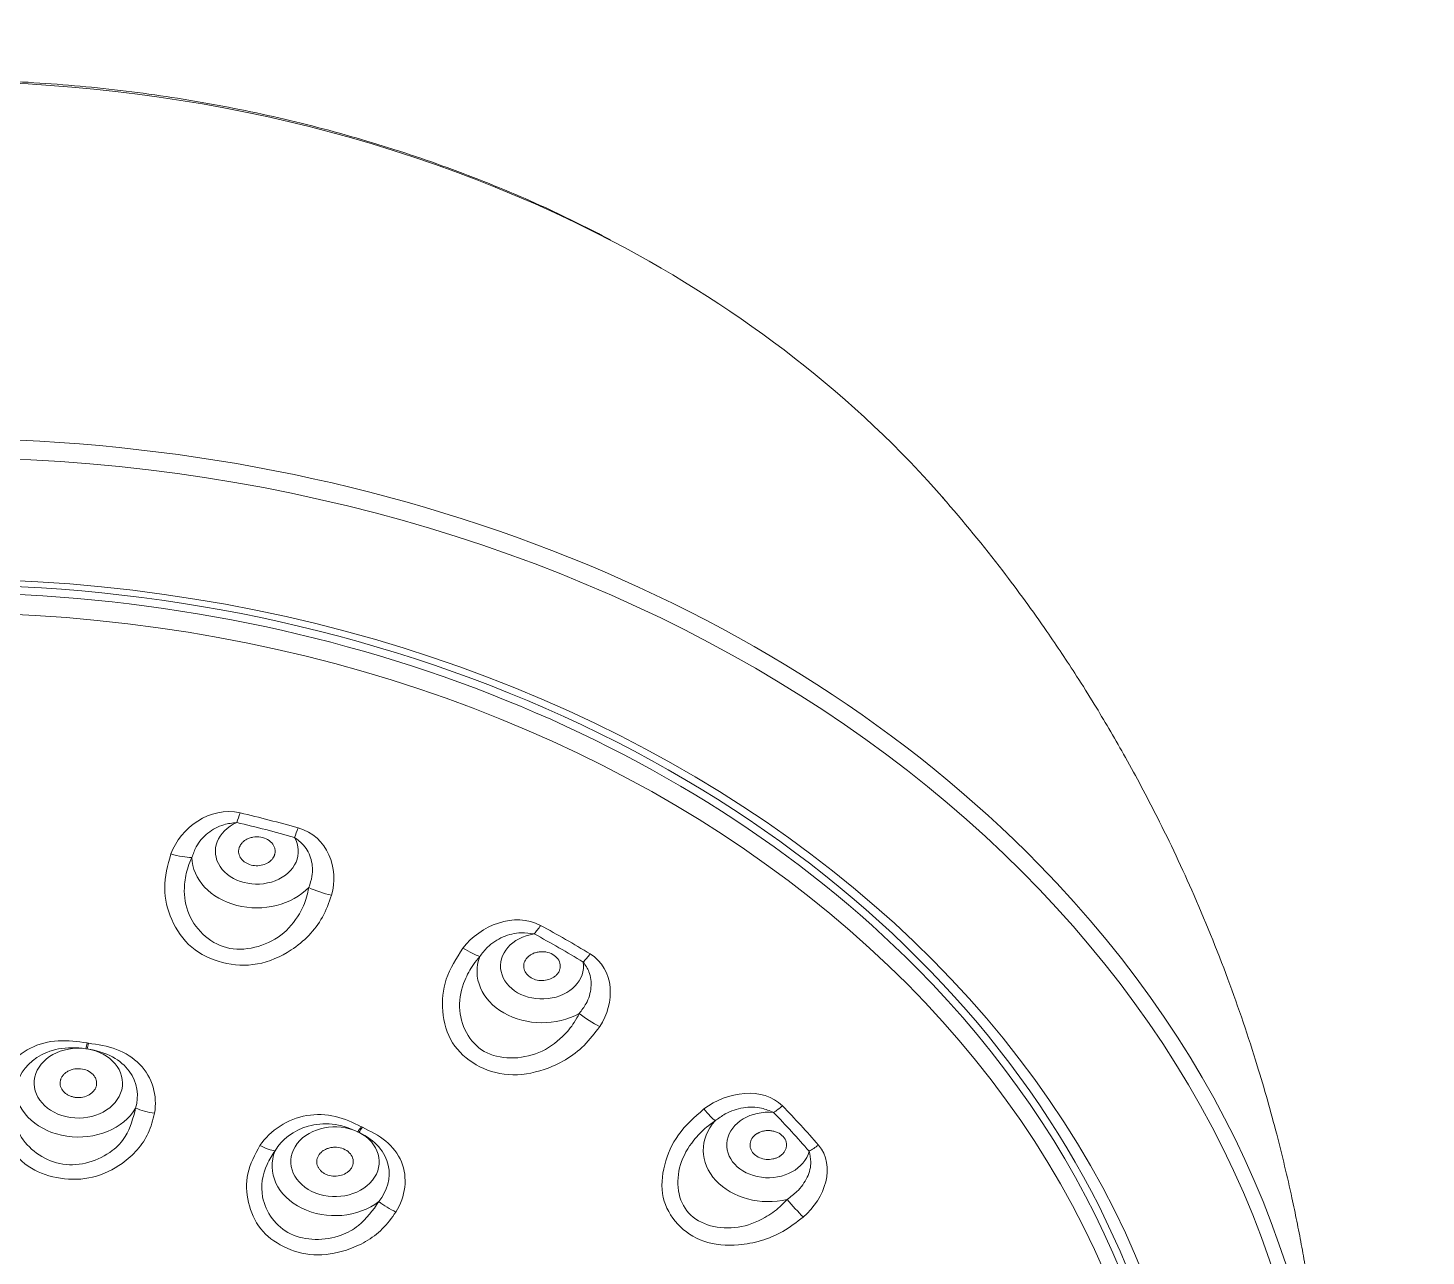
# Model space of a CAD drawing. Extents: x 0 to 1128, y 0 to 827.
# Drawn here: x 473.74 to 512.01, y 556.78 to 590.38 of the extents above; entities that cross this region are included whole.
import ezdxf

# ---------------------------------------------------------------- set-up
doc = ezdxf.new("R2010")
doc.units = 0
doc.header["$LTSCALE"] = 3
doc.header["$MEASUREMENT"] = 0
doc.layers.add('1', color=7, linetype='CONTINUOUS')

msp = doc.modelspace()

# ---------------------------------------------------------------- linework, layer by layer
at = {"layer": '1', "color": 7, "linetype": 'Continuous', "lineweight": 13}
for centre, major_axis, ratio, start_param, end_param in [((471.353, 562.604), (33.305, 0), 0.790155, 0.985535, 2.156816), ((471.353, 549.126), (-37.999, 0), 0.790155, 3.799488, 5.627397), ((471.353, 548.843), (37.699, 0), 0.790155, 5.156583, 10.55138), ((471.353, 548.035), (-34.52, 0), 0.790155, 3.141593, 6.283185), ((471.353, 548.113), (-33.944, 0), 0.790155, 3.806432, 5.595275), ((471.353, 546.842), (-29.098, 0), 0.790155, 4.369432, 4.427027), ((480.005, 567.854), (1.136, 0), 0.790155, 2.074479, 6.721981), ((471.353, 546.812), (28.789, 0), 0.790155, 1.22784, 1.285435), ((477.584, 568.145), (-0.937, 0.348), 0.320636, 1.760258, 2.438286), ((480.005, 567.711), (-1.779, 0), 0.790155, 0.018537, 2.494737), ((481.937, 567.027), (-0.961, 0.277), 0.334397, 1.106661, 1.78469), ((471.353, 546.842), (-29.098, 0), 0.790155, 4.055273, 4.112868), ((487.811, 564.711), (1.136, 0), 0.790155, 1.76032, 6.407821), ((471.353, 546.812), (28.789, 0), 0.790155, 0.91368, 0.971275), ((485.494, 565.595), (-0.794, 0.608), 0.231194, 1.935136, 2.613165), ((487.811, 564.568), (-1.779, 0), 0.790155, 5.987563, 8.463763), ((489.197, 563.469), (-0.834, 0.551), 0.257371, 1.289224, 1.967253), ((471.353, 545.601), (21.895, 0), 0.790155, 1.38514, 1.386853), ((475.119, 561.51), (1.209, 0), 0.790155, 1.401382, 7.653797), ((471.353, 545.588), (21.709, 0), 0.790155, 1.38514, 1.386853), ((475.119, 561.395), (-1.723, 0), 0.790155, 0.059394, 2.712599), ((477.154, 561.036), (-0.787, 0.142), 0.42214, 1.013095, 1.709958), ((492.02, 561.239), (-0.602, 0.799), 0.096628, 2.072191, 2.75022), ((494.005, 559.817), (1.136, 0), 0.790155, 1.44616, 6.093662), ((471.353, 546.812), (28.789, 0), 0.790155, 0.599521, 0.657116), ((471.353, 546.842), (-29.098, 0), 0.790155, 3.741114, 3.798709), ((482.144, 559.36), (1.209, 0), 0.790155, 1.031783, 7.284197), ((471.353, 545.601), (21.895, 0), 0.790155, 1.015541, 1.017254), ((494.005, 559.673), (-1.779, 0), 0.790155, 5.673404, 8.149603), ((471.353, 545.588), (21.709, 0), 0.790155, 1.015541, 1.017254), ((480.014, 560.16), (-0.662, 0.45), 0.33463, 1.904064, 2.600928), ((482.144, 559.245), (-1.723, 0), 0.790155, 5.97298, 8.626186), ((483.705, 558.354), (-0.678, 0.425), 0.346531, 1.241123, 1.937986), ((494.711, 558.313), (-0.651, 0.759), 0.132657, 1.436016, 2.114044)]:
    msp.add_ellipse(centre, major_axis=major_axis, ratio=ratio, start_param=start_param, end_param=end_param, dxfattribs=at)
at = {"layer": '1', "color": 7, "linetype": 'Continuous', "lineweight": 18}
for centre, major_axis, ratio, start_param, end_param in [((471.353, 562.604), (33.305, 0), 0.790155, 0.600291, 0.985535), ((471.353, 548.199), (34.11, 0), 0.790155, 0, 3.141593), ((479.457, 569.253), (-0.226, -0.974), 0.172536, 0.930946, 1.244835), ((481.033, 568.848), (0.272, 0.962), 0.206104, 4.08148, 4.395369), ((471.353, 549.126), (-37.999, 0), 0.790155, 2.502798, 3.799488), ((487.597, 566.206), (-0.475, -0.88), 0.345831, 1.001195, 1.315084), ((488.938, 565.436), (0.521, 0.854), 0.374386, 4.16163, 4.475518), ((471.353, 548.113), (-33.944, 0), 0.790155, 3.141593, 3.806432), ((475.323, 562.942), (0.116, 0.791), 0.112105, 4.060876, 4.295291), ((475.36, 562.936), (-0.117, -0.791), 0.113137, 0.919438, 1.153853), ((494.146, 561.32), (-0.716, -0.699), 0.485274, 1.128317, 1.442205), ((482.765, 560.67), (0.351, 0.719), 0.322207, 4.129124, 4.363538), ((482.797, 560.654), (-0.352, -0.718), 0.3231, 0.988018, 1.222433), ((495.121, 560.261), (0.756, 0.654), 0.50602, 4.299832, 4.61372)]:
    msp.add_ellipse(centre, major_axis=major_axis, ratio=ratio, start_param=start_param, end_param=end_param, dxfattribs=at)
at = {"layer": '1', "color": 7, "linetype": 'Continuous', "lineweight": 13}
msp.add_ellipse((471.353, 547.821), major_axis=(33.622, 0), ratio=0.790155, dxfattribs=at)
at = {"layer": '1', "color": 7, "linetype": 'Continuous', "lineweight": 18}
for points, knots in [([(489.685, 584.583), (489.102, 584.894), (487.79, 585.546), (485.662, 586.426), (483.326, 587.223), (480.921, 587.876), (478.46, 588.382), (475.958, 588.737), (473.43, 588.939), (470.89, 588.988), (468.353, 588.883), (465.832, 588.625), (463.343, 588.215), (460.899, 587.655), (458.514, 586.949), (456.207, 586.095), (454.368, 585.295), (453.332, 584.747), (453.006, 584.566)], [0, 0, 0, 0, 0.053995, 0.119334, 0.18469, 0.250058, 0.315434, 0.380815, 0.446199, 0.511588, 0.576982, 0.642381, 0.707786, 0.773197, 0.838615, 0.904038, 0.969462, 1, 1, 1, 1]), ([(509.351, 549.28), (509.345, 550.055), (509.297, 551.455), (509.145, 553.325), (508.977, 554.736), (508.831, 555.732), (508.71, 556.466), (508.597, 557.098), (508.474, 557.731), (508.262, 558.739), (507.922, 560.165), (507.354, 562.166), (506.594, 564.403), (505.653, 566.72), (504.68, 568.767), (503.896, 570.231), (503.334, 571.207), (502.909, 571.916), (502.352, 572.802), (501.53, 574.036), (500.325, 575.687), (499.345, 576.885), (498.775, 577.539)], [0, 0, 0, 0, 0.075311, 0.136171, 0.182256, 0.21336, 0.234183, 0.25491, 0.275875, 0.297078, 0.355152, 0.418363, 0.49946, 0.584913, 0.661635, 0.720158, 0.746456, 0.771986, 0.801818, 0.849529, 0.915719, 1, 1, 1, 1]), ([(479.457, 568.64), (479.337, 568.627), (479.048, 568.595), (478.64, 568.368), (478.349, 568.034), (478.261, 567.784), (478.227, 567.685)], [0, 0, 0, 0, 0.208279, 0.500324, 0.801781, 1, 1, 1, 1]), ([(480.481, 567.732), (480.483, 567.738), (480.488, 567.752), (480.496, 567.778), (480.506, 567.826), (480.506, 567.895), (480.484, 567.976), (480.428, 568.077), (480.31, 568.182), (480.113, 568.252), (479.931, 568.252), (479.796, 568.216), (479.705, 568.174), (479.628, 568.117), (479.578, 568.062), (479.551, 568.021), (479.539, 567.997), (479.532, 567.981), (479.527, 567.969), (479.522, 567.956), (479.515, 567.934), (479.5, 567.865), (479.508, 567.777), (479.55, 567.685), (479.612, 567.602), (479.722, 567.518), (479.89, 567.46), (480.077, 567.454), (480.256, 567.502), (480.377, 567.582), (480.444, 567.661), (480.47, 567.706), (480.479, 567.729), (480.481, 567.732)], [0, 0, 0, 0, 0.007812, 0.015625, 0.03125, 0.0625, 0.09375, 0.125, 0.1875, 0.25, 0.3125, 0.34375, 0.375, 0.40625, 0.4375, 0.453125, 0.460938, 0.46875, 0.472656, 0.476562, 0.484375, 0.5, 0.5625, 0.59375, 0.625, 0.6875, 0.75, 0.8125, 0.875, 0.9375, 0.96875, 0.996094, 1, 1, 1, 1]), ([(481.425, 566.864), (481.46, 566.964), (481.547, 567.214), (481.521, 567.629), (481.335, 568.008), (481.122, 568.168), (481.033, 568.235)], [0, 0, 0, 0, 0.200427, 0.49953, 0.790892, 1, 1, 1, 1]), ([(487.597, 565.593), (487.478, 565.61), (487.192, 565.65), (486.729, 565.531), (486.341, 565.283), (486.175, 565.064), (486.109, 564.978)], [0, 0, 0, 0, 0.208279, 0.500324, 0.801781, 1, 1, 1, 1]), ([(488.215, 564.479), (488.22, 564.485), (488.23, 564.496), (488.248, 564.52), (488.276, 564.562), (488.303, 564.628), (488.314, 564.71), (488.3, 564.82), (488.229, 564.949), (488.069, 565.064), (487.896, 565.108), (487.754, 565.107), (487.65, 565.089), (487.555, 565.054), (487.486, 565.014), (487.444, 564.981), (487.423, 564.961), (487.41, 564.948), (487.401, 564.938), (487.391, 564.927), (487.376, 564.908), (487.334, 564.845), (487.308, 564.759), (487.312, 564.662), (487.338, 564.568), (487.41, 564.461), (487.547, 564.365), (487.723, 564.313), (487.912, 564.315), (488.058, 564.362), (488.153, 564.421), (488.194, 564.457), (488.213, 564.477), (488.215, 564.479)], [0, 0, 0, 0, 0.007812, 0.015625, 0.03125, 0.0625, 0.09375, 0.125, 0.1875, 0.25, 0.3125, 0.34375, 0.375, 0.40625, 0.4375, 0.453125, 0.460938, 0.46875, 0.472656, 0.476562, 0.484375, 0.5, 0.5625, 0.59375, 0.625, 0.6875, 0.75, 0.8125, 0.875, 0.9375, 0.96875, 0.996094, 1, 1, 1, 1]), ([(488.829, 563.416), (488.896, 563.503), (489.063, 563.722), (489.18, 564.125), (489.138, 564.533), (488.997, 564.737), (488.938, 564.823)], [0, 0, 0, 0, 0.200427, 0.49953, 0.790892, 1, 1, 1, 1]), ([(475.611, 561.439), (475.614, 561.452), (475.619, 561.478), (475.621, 561.531), (475.61, 561.598), (475.577, 561.675), (475.509, 561.768), (475.379, 561.861), (475.18, 561.914), (475.004, 561.901), (474.876, 561.858), (474.791, 561.812), (474.721, 561.753), (474.667, 561.684), (474.641, 561.628), (474.63, 561.59), (474.624, 561.565), (474.614, 561.494), (474.635, 561.38), (474.713, 561.27), (474.802, 561.202), (474.88, 561.161), (474.966, 561.132), (475.087, 561.11), (475.247, 561.118), (475.421, 561.183), (475.531, 561.276), (475.581, 561.354), (475.601, 561.402), (475.608, 561.427), (475.611, 561.439)], [0, 0, 0, 0, 0.015625, 0.03125, 0.0625, 0.09375, 0.125, 0.1875, 0.25, 0.3125, 0.34375, 0.375, 0.40625, 0.4375, 0.46875, 0.476562, 0.484375, 0.5, 0.5625, 0.625, 0.65625, 0.6875, 0.71875, 0.75, 0.8125, 0.875, 0.9375, 0.96875, 0.984375, 1, 1, 1, 1]), ([(494.146, 560.708), (494.04, 560.752), (493.786, 560.86), (493.313, 560.859), (492.867, 560.714), (492.638, 560.545), (492.547, 560.478)], [0, 0, 0, 0, 0.208279, 0.500324, 0.801781, 1, 1, 1, 1]), ([(494.299, 559.497), (494.306, 559.501), (494.32, 559.51), (494.346, 559.528), (494.389, 559.562), (494.441, 559.617), (494.483, 559.693), (494.513, 559.8), (494.496, 559.94), (494.389, 560.089), (494.241, 560.173), (494.105, 560.207), (494, 560.215), (493.896, 560.205), (493.815, 560.184), (493.762, 560.163), (493.734, 560.149), (493.717, 560.14), (493.703, 560.132), (493.691, 560.124), (493.669, 560.109), (493.604, 560.06), (493.545, 559.985), (493.511, 559.892), (493.499, 559.796), (493.526, 559.677), (493.619, 559.552), (493.766, 559.46), (493.946, 559.415), (494.104, 559.424), (494.217, 559.457), (494.271, 559.481), (494.296, 559.495), (494.299, 559.497)], [0, 0, 0, 0, 0.007812, 0.015625, 0.03125, 0.0625, 0.09375, 0.125, 0.1875, 0.25, 0.3125, 0.34375, 0.375, 0.40625, 0.4375, 0.453125, 0.460938, 0.46875, 0.472656, 0.476562, 0.484375, 0.5, 0.5625, 0.59375, 0.625, 0.6875, 0.75, 0.8125, 0.875, 0.9375, 0.96875, 0.996094, 1, 1, 1, 1]), ([(482.571, 559.153), (482.58, 559.164), (482.595, 559.187), (482.622, 559.236), (482.643, 559.302), (482.647, 559.383), (482.625, 559.489), (482.547, 559.612), (482.386, 559.719), (482.216, 559.757), (482.077, 559.754), (481.976, 559.735), (481.883, 559.7), (481.802, 559.651), (481.753, 559.607), (481.725, 559.574), (481.707, 559.552), (481.666, 559.489), (481.633, 559.377), (481.656, 559.252), (481.708, 559.163), (481.761, 559.102), (481.828, 559.051), (481.932, 558.996), (482.084, 558.958), (482.276, 558.969), (482.421, 559.024), (482.503, 559.082), (482.544, 559.121), (482.562, 559.142), (482.571, 559.153)], [0, 0, 0, 0, 0.015625, 0.03125, 0.0625, 0.09375, 0.125, 0.1875, 0.25, 0.3125, 0.34375, 0.375, 0.40625, 0.4375, 0.46875, 0.476562, 0.484375, 0.5, 0.5625, 0.625, 0.65625, 0.6875, 0.71875, 0.75, 0.8125, 0.875, 0.9375, 0.96875, 0.984375, 1, 1, 1, 1]), ([(494.523, 558.329), (494.615, 558.397), (494.844, 558.565), (495.094, 558.923), (495.2, 559.322), (495.144, 559.552), (495.121, 559.648)], [0, 0, 0, 0, 0.200427, 0.49953, 0.790892, 1, 1, 1, 1])]:
    msp.add_open_spline(points, degree=3, knots=knots, dxfattribs=at)
at = {"layer": '1', "color": 7, "linetype": 'Continuous', "lineweight": 13}
for points in [[(479.544, 568.904), (478.719, 569.095), (477.915, 568.494), (477.651, 567.784)], [(482.051, 566.654), (482.259, 567.377), (481.951, 568.266), (481.137, 568.495)], [(487.771, 565.824), (487.061, 566.208), (486.119, 565.825), (485.646, 565.207)], [(489.389, 563.058), (489.814, 563.701), (489.81, 564.629), (489.126, 565.046)], [(494.391, 560.886), (493.866, 561.424), (492.878, 561.283), (492.242, 560.804)], [(494.961, 557.846), (495.561, 558.361), (495.863, 559.252), (495.376, 559.815)]]:
    msp.add_open_spline(points, degree=3, dxfattribs=at)
for points, knots in [([(482.051, 566.654), (481.978, 566.449), (481.836, 566.051), (481.445, 565.537), (480.863, 565.061), (480.044, 564.694), (479.042, 564.751), (478.155, 565.175), (477.633, 565.953), (477.405, 566.868), (477.567, 567.473), (477.651, 567.784)], [0, 0, 0, 0, 0.087456, 0.169153, 0.25014, 0.377375, 0.499739, 0.622279, 0.749894, 0.871256, 1, 1, 1, 1]), ([(478.227, 567.685), (478.189, 567.599), (478.087, 567.363), (477.992, 566.862), (478.07, 565.966), (478.69, 565.343), (479.659, 565.094), (480.555, 565.329), (481.148, 566.054), (481.359, 566.524), (481.407, 566.774), (481.425, 566.864)], [0, 0, 0, 0, 0.046355, 0.127416, 0.254336, 0.50001, 0.500136, 0.746142, 0.872777, 0.954138, 1, 1, 1, 1]), ([(489.389, 563.058), (489.255, 562.879), (488.995, 562.531), (488.466, 562.132), (487.771, 561.816), (486.889, 561.662), (485.973, 561.96), (485.282, 562.58), (485.043, 563.454), (485.123, 564.387), (485.468, 564.928), (485.646, 565.207)], [0, 0, 0, 0, 0.087456, 0.169153, 0.25014, 0.377375, 0.499739, 0.622279, 0.749894, 0.871256, 1, 1, 1, 1]), ([(486.109, 564.978), (486.048, 564.904), (485.882, 564.702), (485.64, 564.243), (485.435, 563.363), (485.817, 562.614), (486.641, 562.141), (487.55, 562.15), (488.325, 562.704), (488.666, 563.105), (488.786, 563.333), (488.829, 563.416)], [0, 0, 0, 0, 0.046355, 0.127416, 0.254336, 0.50001, 0.500136, 0.746142, 0.872777, 0.954138, 1, 1, 1, 1]), ([(475.357, 562.609), (475.099, 562.647), (474.833, 562.684), (474.3, 562.652), (474.037, 562.583), (473.34, 562.229), (473.004, 561.793), (472.899, 561.323)], [0, 0, 0, 0, 0.25, 0.25, 0.5, 0.5, 1, 1, 1, 1]), ([(477.204, 560.687), (477.29, 561.162), (477.145, 561.666), (476.625, 562.202), (476.404, 562.341), (475.915, 562.525), (475.655, 562.565), (475.394, 562.604)], [0, 0, 0, 0, 0.5, 0.5, 0.75, 0.75, 1, 1, 1, 1]), ([(473.399, 561.314), (473.443, 561.653), (473.645, 561.988), (474.148, 562.319), (474.351, 562.402), (474.807, 562.487), (475.063, 562.488), (475.323, 562.451)], [0, 0, 0, 0, 0.5, 0.5, 0.75, 0.75, 1, 1, 1, 1]), ([(475.36, 562.446), (475.622, 562.406), (475.856, 562.333), (476.246, 562.123), (476.4, 561.987), (476.735, 561.53), (476.785, 561.16), (476.686, 560.829)], [0, 0, 0, 0, 0.25, 0.25, 0.5, 0.5, 1, 1, 1, 1]), ([(477.204, 560.687), (477.157, 560.502), (477.066, 560.145), (476.75, 559.674), (476.254, 559.231), (475.534, 558.875), (474.627, 558.855), (473.78, 559.136), (473.189, 559.74), (472.813, 560.498), (472.87, 561.045), (472.899, 561.323)], [0, 0, 0, 0, 0.087607, 0.169371, 0.250856, 0.377447, 0.501128, 0.621802, 0.747777, 0.872041, 1, 1, 1, 1]), ([(473.399, 561.314), (473.37, 561.175), (473.278, 560.739), (473.504, 559.851), (474.237, 559.361), (475.156, 559.226), (475.88, 559.437), (476.507, 560.118), (476.618, 560.557), (476.686, 560.829)], [0, 0, 0, 0, 0.080562, 0.253207, 0.499831, 0.500495, 0.747529, 0.843295, 1, 1, 1, 1]), ([(494.961, 557.846), (494.779, 557.706), (494.428, 557.435), (493.813, 557.18), (493.072, 557.043), (492.214, 557.107), (491.473, 557.612), (491.044, 558.373), (491.114, 559.267), (491.494, 560.143), (491.987, 560.579), (492.242, 560.804)], [0, 0, 0, 0, 0.087456, 0.169153, 0.25014, 0.377375, 0.499739, 0.622279, 0.749894, 0.871256, 1, 1, 1, 1]), ([(482.863, 560.318), (482.639, 560.427), (482.408, 560.537), (481.903, 560.658), (481.632, 560.668), (480.851, 560.533), (480.369, 560.217), (480.088, 559.804)], [0, 0, 0, 0, 0.25, 0.25, 0.5, 0.5, 1, 1, 1, 1]), ([(480.504, 559.66), (480.683, 559.966), (481.009, 560.223), (481.615, 560.39), (481.838, 560.41), (482.3, 560.36), (482.539, 560.288), (482.765, 560.179)], [0, 0, 0, 0, 0.5, 0.5, 0.75, 0.75, 1, 1, 1, 1]), ([(483.811, 557.982), (484.077, 558.405), (484.141, 558.921), (483.872, 559.574), (483.723, 559.768), (483.344, 560.079), (483.12, 560.191), (482.894, 560.302)], [0, 0, 0, 0, 0.5, 0.5, 0.75, 0.75, 1, 1, 1, 1]), ([(492.547, 560.478), (492.469, 560.422), (492.254, 560.268), (491.889, 559.885), (491.422, 559.088), (491.529, 558.279), (492.127, 557.628), (492.959, 557.419), (493.841, 557.765), (494.278, 558.069), (494.458, 558.26), (494.523, 558.329)], [0, 0, 0, 0, 0.046355, 0.127416, 0.254336, 0.50001, 0.500136, 0.746142, 0.872777, 0.954138, 1, 1, 1, 1]), ([(482.797, 560.164), (483.022, 560.051), (483.207, 559.917), (483.478, 559.609), (483.563, 559.438), (483.681, 558.914), (483.574, 558.553), (483.347, 558.27)], [0, 0, 0, 0, 0.25, 0.25, 0.5, 0.5, 1, 1, 1, 1]), ([(483.811, 557.982), (483.696, 557.822), (483.472, 557.511), (482.995, 557.157), (482.364, 556.881), (481.56, 556.749), (480.714, 556.989), (480.043, 557.494), (479.735, 558.231), (479.685, 559.051), (479.952, 559.551), (480.088, 559.804)], [0, 0, 0, 0, 0.087607, 0.169371, 0.250856, 0.377447, 0.501128, 0.621802, 0.747777, 0.872041, 1, 1, 1, 1]), ([(480.504, 559.66), (480.424, 559.538), (480.174, 559.151), (480.043, 558.25), (480.53, 557.579), (481.326, 557.191), (482.075, 557.184), (482.912, 557.649), (483.18, 558.032), (483.347, 558.27)], [0, 0, 0, 0, 0.080562, 0.253207, 0.499831, 0.500495, 0.747529, 0.843295, 1, 1, 1, 1])]:
    msp.add_open_spline(points, degree=3, knots=knots, dxfattribs=at)

doc.saveas('drawing.dxf')
